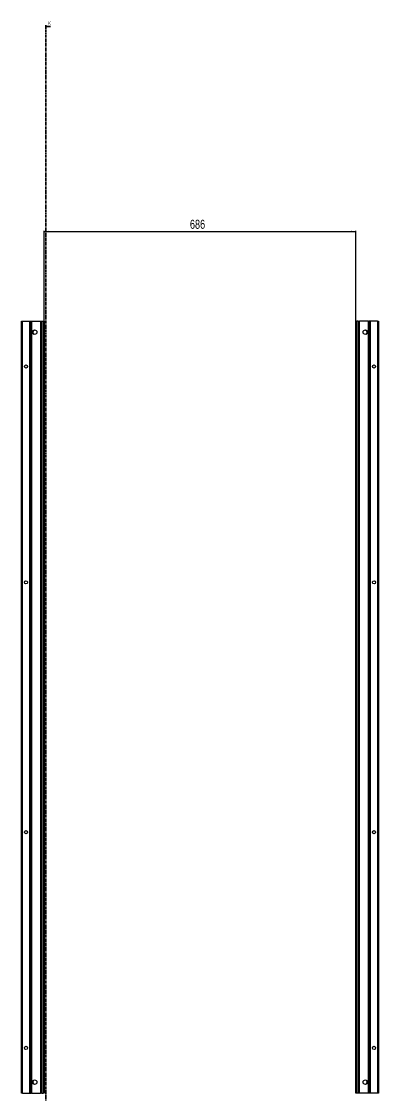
# Model space of a CAD drawing. Header units: millimetres. Extents: x -199 to 5573, y -2047 to 1507.
# Drawn here: x 2007 to 2793, y -857 to 1507 of the extents above; entities that cross this region are included whole.
import ezdxf

# ---------------------------------------------------------------- set-up
doc = ezdxf.new("R2010")
doc.units = ezdxf.units.MM
doc.linetypes.add('CENTER', pattern=[10.16, 6.35, -1.27, 1.27, -1.27])
doc.layers.add('FORMAT', color=7, linetype='Continuous')
doc.styles.add('SLDTEXTSTYLE0', font='TXT', dxfattribs={"width": 0.75})
doc.dimstyles.new('SLDDIMSTYLE0', dxfattribs={"dimtxt": 20, "dimasz": 10, "dimexe": 0, "dimexo": 0.0625, "dimgap": 5, "dimtad": 2, "dimdec": 1, "dimrnd": 1e-09, "dimzin": 12, "dimdsep": 46, "dimtxsty": 'SLDTEXTSTYLE0', "dimsah": 1, "dimcen": 0.09, "dimadec": 0, "dimazin": 3, "dimtfac": 1, "dimtofl": 0, "dimtmove": 0, "dimatfit": 3, "dimfxl": 0, "dimfrac": 2, "dimtolj": 1, "dimtzin": 12, "dimarcsym": 0})

# ---------------------------------------------------------------- blocks, each defined once
blk = doc.blocks.new('_D_4')
at = {"layer": 'FORMAT'}
for p, q in [((2057.1, 847.2), (2057.1, 1046)), ((2057.1, 1045), (2743.1, 1045)), ((2743.1, 847.2), (2743.1, 1046))]:
    blk.add_line(p, q, dxfattribs=at)
for points in [[(2057.1, 1045), (2067.1, 1043.5), (2067.1, 1046.5)], [(2743.1, 1045), (2733.1, 1046.5), (2733.1, 1043.5)]]:
    blk.add_solid(points, dxfattribs=at)
at = {"layer": 'FORMAT', "insert": (2377.9, 1070.8), "char_height": 20, "attachment_point": 1, "style": 'SLDTEXTSTYLE0'}
blk.add_mtext('686', dxfattribs=at)

msp = doc.modelspace()

# ---------------------------------------------------------------- linework, layer by layer
at = {"color": 7, "linetype": 'CENTER', "lineweight": 35}
msp.add_line((2060.78, 1499.09), (2060.78, -1103.67), dxfattribs=at)
at = {"color": 7, "linetype": 'Continuous', "lineweight": 35}
msp.add_line((2071.42, 1496.09), (2060.78, 1496.09), dxfattribs=at)
at = {"color": 7, "linetype": 'Continuous', "lineweight": 25}
for p, q in [((2007.35, -851.79), (2007.35, 847.21)), ((2007.35, 847.21), (2009.35, 847.21)), ((2009.35, 847.21), (2024.7, 847.21)), ((2024.7, 847.21), (2025.35, 847.21)), ((2025.35, 823.46), (2025.35, 847.21)), ((2025.35, 847.21), (2025.94, 847.21)), ((2025.94, 847.21), (2027.14, 847.21)), ((2027.14, 847.21), (2027.14, -851.79)), ((2027.14, 847.21), (2027.18, 847.21)), ((2027.18, 847.21), (2027.18, -851.79)), ((2027.18, 847.21), (2028.38, 847.21)), ((2028.38, 847.21), (2029.8, 847.21)), ((2029.8, 847.21), (2049.2, 847.21)), ((2035.4, 827.73), (2035.4, 828.14)), ((2049.2, 847.21), (2049.85, 847.21)), ((2049.85, -851.79), (2049.85, 847.21)), ((2049.85, 847.21), (2051.85, 847.21)), ((2051.85, 847.21), (2055.05, 847.21)), ((2055.05, 847.21), (2057.05, 847.21)), ((2057.05, 847.21), (2057.05, -851.79)), ((2743.05, -851.79), (2743.05, 847.21)), ((2743.05, 847.21), (2745.05, 847.21)), ((2748.25, 847.21), (2745.05, 847.21)), ((2748.25, 847.21), (2750.25, 847.21)), ((2750.25, 847.21), (2750.25, -851.79)), ((2750.25, 847.21), (2750.9, 847.21)), ((2770.3, 847.21), (2750.9, 847.21)), ((2764.7, 828.14), (2764.7, 827.73)), ((2770.3, 847.21), (2771.72, 847.21)), ((2772.92, 847.21), (2771.72, 847.21)), ((2772.92, -851.79), (2772.92, 847.21)), ((2772.96, 847.21), (2772.92, 847.21)), ((2772.96, -851.79), (2772.96, 847.21)), ((2774.16, 847.21), (2772.96, 847.21)), ((2774.16, 847.21), (2774.75, 847.21)), ((2774.75, 847.21), (2774.75, 823.46)), ((2774.75, 847.21), (2775.4, 847.21)), ((2790.75, 847.21), (2775.4, 847.21)), ((2790.75, 847.21), (2792.75, 847.21)), ((2792.75, 847.21), (2792.75, -851.79)), ((2025.41, 823.35), (2025.35, 823.46)), ((2025.35, 823.46), (2025.35, 821.96)), ((2025.35, 821.96), (2025.41, 822.06)), ((2025.35, 773.46), (2025.35, 821.96)), ((2025.41, 822.06), (2025.41, 823.35)), ((2774.75, 823.46), (2774.69, 823.35)), ((2774.69, 823.35), (2774.69, 822.06)), ((2774.69, 822.06), (2774.75, 821.96)), ((2774.75, 821.96), (2774.75, 823.46)), ((2774.75, 821.96), (2774.75, 773.46)), ((2025.41, 773.35), (2025.35, 773.46)), ((2025.35, 773.46), (2025.35, 771.96)), ((2025.35, 771.96), (2025.41, 772.06)), ((2025.35, 723.46), (2025.35, 771.96)), ((2025.41, 772.06), (2025.41, 773.35)), ((2774.75, 773.46), (2774.69, 773.35)), ((2774.69, 773.35), (2774.69, 772.06)), ((2774.69, 772.06), (2774.75, 771.96)), ((2774.75, 771.96), (2774.75, 773.46)), ((2774.75, 771.96), (2774.75, 723.46)), ((2025.41, 723.35), (2025.35, 723.46)), ((2025.35, 723.46), (2025.35, 721.96)), ((2025.35, 721.96), (2025.41, 722.06)), ((2025.35, 673.46), (2025.35, 721.96)), ((2025.41, 722.06), (2025.41, 723.35)), ((2774.75, 723.46), (2774.69, 723.35)), ((2774.69, 723.35), (2774.69, 722.06)), ((2774.69, 722.06), (2774.75, 721.96)), ((2774.75, 721.96), (2774.75, 723.46)), ((2774.75, 721.96), (2774.75, 673.46)), ((2025.41, 673.35), (2025.35, 673.46)), ((2025.35, 673.46), (2025.35, 671.96)), ((2025.35, 671.96), (2025.41, 672.06)), ((2025.35, 623.46), (2025.35, 671.96)), ((2025.41, 672.06), (2025.41, 673.35)), ((2774.75, 673.46), (2774.69, 673.35)), ((2774.69, 673.35), (2774.69, 672.06)), ((2774.69, 672.06), (2774.75, 671.96)), ((2774.75, 671.96), (2774.75, 673.46)), ((2774.75, 671.96), (2774.75, 623.46)), ((2025.41, 623.35), (2025.35, 623.46)), ((2025.35, 623.46), (2025.35, 621.96)), ((2025.35, 621.96), (2025.41, 622.06)), ((2025.35, 573.46), (2025.35, 621.96)), ((2025.41, 622.06), (2025.41, 623.35)), ((2774.75, 623.46), (2774.69, 623.35)), ((2774.69, 623.35), (2774.69, 622.06)), ((2774.69, 622.06), (2774.75, 621.96)), ((2774.75, 621.96), (2774.75, 623.46)), ((2774.75, 621.96), (2774.75, 573.46)), ((2025.41, 573.35), (2025.35, 573.46)), ((2025.35, 573.46), (2025.35, 571.96)), ((2025.35, 571.96), (2025.41, 572.06)), ((2025.35, 523.46), (2025.35, 571.96)), ((2025.41, 572.06), (2025.41, 573.35)), ((2774.75, 573.46), (2774.69, 573.35)), ((2774.69, 573.35), (2774.69, 572.06)), ((2774.69, 572.06), (2774.75, 571.96)), ((2774.75, 571.96), (2774.75, 573.46)), ((2774.75, 571.96), (2774.75, 523.46)), ((2025.41, 523.35), (2025.35, 523.46)), ((2025.35, 523.46), (2025.35, 521.96)), ((2025.35, 521.96), (2025.41, 522.06)), ((2025.35, 473.46), (2025.35, 521.96)), ((2025.41, 522.06), (2025.41, 523.35)), ((2774.75, 523.46), (2774.69, 523.35)), ((2774.69, 523.35), (2774.69, 522.06)), ((2774.69, 522.06), (2774.75, 521.96)), ((2774.75, 521.96), (2774.75, 523.46)), ((2774.75, 521.96), (2774.75, 473.46)), ((2025.41, 473.35), (2025.35, 473.46)), ((2025.35, 473.46), (2025.35, 471.96)), ((2025.41, 472.06), (2025.41, 473.35)), ((2774.75, 473.46), (2774.69, 473.35)), ((2774.69, 473.35), (2774.69, 472.06)), ((2774.75, 471.96), (2774.75, 473.46)), ((2025.35, 471.96), (2025.41, 472.06)), ((2025.35, 423.46), (2025.35, 471.96)), ((2774.69, 472.06), (2774.75, 471.96)), ((2774.75, 471.96), (2774.75, 423.46)), ((2025.41, 423.35), (2025.35, 423.46)), ((2025.35, 423.46), (2025.35, 421.96)), ((2025.35, 421.96), (2025.41, 422.06)), ((2025.35, 373.46), (2025.35, 421.96)), ((2025.41, 422.06), (2025.41, 423.35)), ((2774.75, 423.46), (2774.69, 423.35)), ((2774.69, 423.35), (2774.69, 422.06)), ((2774.69, 422.06), (2774.75, 421.96)), ((2774.75, 421.96), (2774.75, 423.46)), ((2774.75, 421.96), (2774.75, 373.46)), ((2025.41, 373.35), (2025.35, 373.46)), ((2025.35, 373.46), (2025.35, 371.96)), ((2025.35, 371.96), (2025.41, 372.06)), ((2025.35, 323.46), (2025.35, 371.96)), ((2025.41, 372.06), (2025.41, 373.35)), ((2774.75, 373.46), (2774.69, 373.35)), ((2774.69, 373.35), (2774.69, 372.06)), ((2774.69, 372.06), (2774.75, 371.96)), ((2774.75, 371.96), (2774.75, 373.46)), ((2774.75, 371.96), (2774.75, 323.46)), ((2025.41, 323.35), (2025.35, 323.46)), ((2025.35, 323.46), (2025.35, 321.96)), ((2025.35, 321.96), (2025.41, 322.06)), ((2025.35, 273.46), (2025.35, 321.96)), ((2025.41, 322.06), (2025.41, 323.35)), ((2774.75, 323.46), (2774.69, 323.35)), ((2774.69, 323.35), (2774.69, 322.06)), ((2774.69, 322.06), (2774.75, 321.96)), ((2774.75, 321.96), (2774.75, 323.46)), ((2774.75, 321.96), (2774.75, 273.46)), ((2025.41, 273.35), (2025.35, 273.46)), ((2025.35, 273.46), (2025.35, 271.96)), ((2025.35, 271.96), (2025.41, 272.06)), ((2025.35, 223.46), (2025.35, 271.96)), ((2025.41, 272.06), (2025.41, 273.35)), ((2774.75, 273.46), (2774.69, 273.35)), ((2774.69, 273.35), (2774.69, 272.06)), ((2774.69, 272.06), (2774.75, 271.96)), ((2774.75, 271.96), (2774.75, 273.46)), ((2774.75, 271.96), (2774.75, 223.46)), ((2025.41, 223.35), (2025.35, 223.46)), ((2025.35, 223.46), (2025.35, 221.96)), ((2025.35, 221.96), (2025.41, 222.06)), ((2025.35, 173.46), (2025.35, 221.96)), ((2025.41, 222.06), (2025.41, 223.35)), ((2774.75, 223.46), (2774.69, 223.35)), ((2774.69, 223.35), (2774.69, 222.06)), ((2774.69, 222.06), (2774.75, 221.96)), ((2774.75, 221.96), (2774.75, 223.46)), ((2774.75, 221.96), (2774.75, 173.46)), ((2025.41, 173.35), (2025.35, 173.46)), ((2025.35, 173.46), (2025.35, 171.96)), ((2025.35, 171.96), (2025.41, 172.06)), ((2025.35, 123.46), (2025.35, 171.96)), ((2025.41, 172.06), (2025.41, 173.35)), ((2774.75, 173.46), (2774.69, 173.35)), ((2774.69, 173.35), (2774.69, 172.06)), ((2774.69, 172.06), (2774.75, 171.96)), ((2774.75, 171.96), (2774.75, 173.46)), ((2774.75, 171.96), (2774.75, 123.46)), ((2025.41, 123.35), (2025.35, 123.46)), ((2025.35, 123.46), (2025.35, 121.96)), ((2025.35, 121.96), (2025.41, 122.06)), ((2025.35, 73.46), (2025.35, 121.96)), ((2025.41, 122.06), (2025.41, 123.35)), ((2774.75, 123.46), (2774.69, 123.35)), ((2774.69, 123.35), (2774.69, 122.06)), ((2774.69, 122.06), (2774.75, 121.96)), ((2774.75, 121.96), (2774.75, 123.46)), ((2774.75, 121.96), (2774.75, 73.46)), ((2025.41, 73.35), (2025.35, 73.46)), ((2025.35, 73.46), (2025.35, 71.96)), ((2025.35, 71.96), (2025.41, 72.06)), ((2025.35, 23.46), (2025.35, 71.96)), ((2025.41, 72.06), (2025.41, 73.35)), ((2774.75, 73.46), (2774.69, 73.35)), ((2774.69, 73.35), (2774.69, 72.06)), ((2774.69, 72.06), (2774.75, 71.96)), ((2774.75, 71.96), (2774.75, 73.46)), ((2774.75, 71.96), (2774.75, 23.46)), ((2025.41, 23.35), (2025.35, 23.46)), ((2025.35, 23.46), (2025.35, 21.96)), ((2025.35, 21.96), (2025.41, 22.06)), ((2025.35, -26.54), (2025.35, 21.96)), ((2025.41, 22.06), (2025.41, 23.35)), ((2774.75, 23.46), (2774.69, 23.35)), ((2774.69, 23.35), (2774.69, 22.06)), ((2774.69, 22.06), (2774.75, 21.96)), ((2774.75, 21.96), (2774.75, 23.46)), ((2774.75, 21.96), (2774.75, -26.54)), ((2025.41, -26.65), (2025.35, -26.54)), ((2025.35, -26.54), (2025.35, -28.04)), ((2025.35, -28.04), (2025.41, -27.94)), ((2025.35, -76.54), (2025.35, -28.04)), ((2025.41, -27.94), (2025.41, -26.65)), ((2774.75, -26.54), (2774.69, -26.65)), ((2774.69, -26.65), (2774.69, -27.94)), ((2774.69, -27.94), (2774.75, -28.04)), ((2774.75, -28.04), (2774.75, -26.54)), ((2774.75, -28.04), (2774.75, -76.54)), ((2025.41, -76.65), (2025.35, -76.54)), ((2025.35, -76.54), (2025.35, -78.04)), ((2025.35, -78.04), (2025.41, -77.94)), ((2025.35, -126.54), (2025.35, -78.04)), ((2025.41, -77.94), (2025.41, -76.65)), ((2774.75, -76.54), (2774.69, -76.65)), ((2774.69, -76.65), (2774.69, -77.94)), ((2774.69, -77.94), (2774.75, -78.04)), ((2774.75, -78.04), (2774.75, -76.54)), ((2774.75, -78.04), (2774.75, -126.54)), ((2025.41, -126.65), (2025.35, -126.54)), ((2025.35, -126.54), (2025.35, -128.04)), ((2025.35, -128.04), (2025.41, -127.94)), ((2025.35, -176.54), (2025.35, -128.04)), ((2025.41, -127.94), (2025.41, -126.65)), ((2774.75, -126.54), (2774.69, -126.65)), ((2774.69, -126.65), (2774.69, -127.94)), ((2774.69, -127.94), (2774.75, -128.04)), ((2774.75, -128.04), (2774.75, -126.54)), ((2774.75, -128.04), (2774.75, -176.54)), ((2025.41, -176.65), (2025.35, -176.54)), ((2025.35, -176.54), (2025.35, -178.04)), ((2025.35, -178.04), (2025.41, -177.94)), ((2025.35, -226.54), (2025.35, -178.04)), ((2025.41, -177.94), (2025.41, -176.65)), ((2774.75, -176.54), (2774.69, -176.65)), ((2774.69, -176.65), (2774.69, -177.94)), ((2774.69, -177.94), (2774.75, -178.04)), ((2774.75, -178.04), (2774.75, -176.54)), ((2774.75, -178.04), (2774.75, -226.54)), ((2025.41, -226.65), (2025.35, -226.54)), ((2025.35, -226.54), (2025.35, -228.04)), ((2025.35, -228.04), (2025.41, -227.94)), ((2025.35, -276.54), (2025.35, -228.04)), ((2025.41, -227.94), (2025.41, -226.65)), ((2774.75, -226.54), (2774.69, -226.65)), ((2774.69, -226.65), (2774.69, -227.94)), ((2774.69, -227.94), (2774.75, -228.04)), ((2774.75, -228.04), (2774.75, -226.54)), ((2774.75, -228.04), (2774.75, -276.54)), ((2025.41, -276.65), (2025.35, -276.54)), ((2025.35, -276.54), (2025.35, -278.04)), ((2025.35, -278.04), (2025.41, -277.94)), ((2025.35, -326.54), (2025.35, -278.04)), ((2025.41, -277.94), (2025.41, -276.65)), ((2774.75, -276.54), (2774.69, -276.65)), ((2774.69, -276.65), (2774.69, -277.94)), ((2774.69, -277.94), (2774.75, -278.04)), ((2774.75, -278.04), (2774.75, -276.54)), ((2774.75, -278.04), (2774.75, -326.54)), ((2025.41, -326.65), (2025.35, -326.54)), ((2025.35, -326.54), (2025.35, -328.04)), ((2025.35, -328.04), (2025.41, -327.94)), ((2025.35, -376.54), (2025.35, -328.04)), ((2025.41, -327.94), (2025.41, -326.65)), ((2774.75, -326.54), (2774.69, -326.65)), ((2774.69, -326.65), (2774.69, -327.94)), ((2774.69, -327.94), (2774.75, -328.04)), ((2774.75, -328.04), (2774.75, -326.54)), ((2774.75, -328.04), (2774.75, -376.54)), ((2025.41, -376.65), (2025.35, -376.54)), ((2025.35, -376.54), (2025.35, -378.04)), ((2025.35, -378.04), (2025.41, -377.94)), ((2025.35, -426.54), (2025.35, -378.04)), ((2025.41, -377.94), (2025.41, -376.65)), ((2774.75, -376.54), (2774.69, -376.65)), ((2774.69, -376.65), (2774.69, -377.94)), ((2774.69, -377.94), (2774.75, -378.04)), ((2774.75, -378.04), (2774.75, -376.54)), ((2774.75, -378.04), (2774.75, -426.54)), ((2025.41, -426.65), (2025.35, -426.54)), ((2025.35, -426.54), (2025.35, -428.04)), ((2025.35, -428.04), (2025.41, -427.94)), ((2025.35, -476.54), (2025.35, -428.04)), ((2025.41, -427.94), (2025.41, -426.65)), ((2774.75, -426.54), (2774.69, -426.65)), ((2774.69, -426.65), (2774.69, -427.94)), ((2774.69, -427.94), (2774.75, -428.04)), ((2774.75, -428.04), (2774.75, -426.54)), ((2774.75, -428.04), (2774.75, -476.54)), ((2025.41, -476.65), (2025.35, -476.54)), ((2025.35, -476.54), (2025.35, -478.04)), ((2025.35, -478.04), (2025.41, -477.94)), ((2025.35, -526.54), (2025.35, -478.04)), ((2025.41, -477.94), (2025.41, -476.65)), ((2774.75, -476.54), (2774.69, -476.65)), ((2774.69, -476.65), (2774.69, -477.94)), ((2774.69, -477.94), (2774.75, -478.04)), ((2774.75, -478.04), (2774.75, -476.54)), ((2774.75, -478.04), (2774.75, -526.54)), ((2025.41, -526.65), (2025.35, -526.54)), ((2025.35, -526.54), (2025.35, -528.04)), ((2025.35, -528.04), (2025.41, -527.94)), ((2025.35, -576.54), (2025.35, -528.04)), ((2025.41, -527.94), (2025.41, -526.65)), ((2774.75, -526.54), (2774.69, -526.65)), ((2774.69, -526.65), (2774.69, -527.94)), ((2774.69, -527.94), (2774.75, -528.04)), ((2774.75, -528.04), (2774.75, -526.54)), ((2774.75, -528.04), (2774.75, -576.54)), ((2025.41, -576.65), (2025.35, -576.54)), ((2025.35, -576.54), (2025.35, -578.04)), ((2025.35, -578.04), (2025.41, -577.94)), ((2025.35, -626.54), (2025.35, -578.04)), ((2025.41, -577.94), (2025.41, -576.65)), ((2774.75, -576.54), (2774.69, -576.65)), ((2774.69, -576.65), (2774.69, -577.94)), ((2774.69, -577.94), (2774.75, -578.04)), ((2774.75, -578.04), (2774.75, -576.54)), ((2774.75, -578.04), (2774.75, -626.54)), ((2025.41, -626.65), (2025.35, -626.54)), ((2025.35, -626.54), (2025.35, -628.04)), ((2025.35, -628.04), (2025.41, -627.94)), ((2025.35, -676.54), (2025.35, -628.04)), ((2025.41, -627.94), (2025.41, -626.65)), ((2774.75, -626.54), (2774.69, -626.65)), ((2774.69, -626.65), (2774.69, -627.94)), ((2774.69, -627.94), (2774.75, -628.04)), ((2774.75, -628.04), (2774.75, -626.54)), ((2774.75, -628.04), (2774.75, -676.54)), ((2025.41, -676.65), (2025.35, -676.54)), ((2025.35, -676.54), (2025.35, -678.04)), ((2025.35, -678.04), (2025.41, -677.94)), ((2025.35, -726.54), (2025.35, -678.04)), ((2025.41, -677.94), (2025.41, -676.65)), ((2774.75, -676.54), (2774.69, -676.65)), ((2774.69, -676.65), (2774.69, -677.94)), ((2774.69, -677.94), (2774.75, -678.04)), ((2774.75, -678.04), (2774.75, -676.54)), ((2774.75, -678.04), (2774.75, -726.54)), ((2025.41, -726.65), (2025.35, -726.54)), ((2025.35, -726.54), (2025.35, -728.04)), ((2025.35, -728.04), (2025.41, -727.94)), ((2025.35, -776.54), (2025.35, -728.04)), ((2025.41, -727.94), (2025.41, -726.65)), ((2774.75, -726.54), (2774.69, -726.65)), ((2774.69, -726.65), (2774.69, -727.94)), ((2774.69, -727.94), (2774.75, -728.04)), ((2774.75, -728.04), (2774.75, -726.54)), ((2774.75, -728.04), (2774.75, -776.54)), ((2025.41, -776.65), (2025.35, -776.54)), ((2025.35, -776.54), (2025.35, -778.04)), ((2025.35, -778.04), (2025.41, -777.94)), ((2025.35, -826.54), (2025.35, -778.04)), ((2025.41, -777.94), (2025.41, -776.65)), ((2774.75, -776.54), (2774.69, -776.65)), ((2774.69, -776.65), (2774.69, -777.94)), ((2774.69, -777.94), (2774.75, -778.04)), ((2774.75, -778.04), (2774.75, -776.54)), ((2774.75, -778.04), (2774.75, -826.54)), ((2025.41, -826.65), (2025.35, -826.54)), ((2025.35, -826.54), (2025.35, -828.04)), ((2025.41, -827.94), (2025.41, -826.65)), ((2774.75, -826.54), (2774.69, -826.65)), ((2774.69, -826.65), (2774.69, -827.94)), ((2774.75, -828.04), (2774.75, -826.54)), ((2025.35, -828.04), (2025.41, -827.94)), ((2025.35, -851.79), (2025.35, -828.04)), ((2035.4, -832.73), (2035.4, -832.32)), ((2764.7, -832.32), (2764.7, -832.73)), ((2774.69, -827.94), (2774.75, -828.04)), ((2774.75, -828.04), (2774.75, -851.79)), ((2009.35, -851.79), (2007.35, -851.79)), ((2009.35, -851.79), (2024.7, -851.79)), ((2025.35, -851.79), (2024.7, -851.79)), ((2025.94, -851.79), (2025.35, -851.79)), ((2025.94, -851.79), (2027.14, -851.79)), ((2027.14, -851.79), (2027.18, -851.79)), ((2027.18, -851.79), (2028.38, -851.79)), ((2029.8, -851.79), (2028.38, -851.79)), ((2029.8, -851.79), (2049.2, -851.79)), ((2049.85, -851.79), (2049.2, -851.79)), ((2051.85, -851.79), (2049.85, -851.79)), ((2051.85, -851.79), (2055.05, -851.79)), ((2057.05, -851.79), (2055.05, -851.79)), ((2745.05, -851.79), (2743.05, -851.79)), ((2748.25, -851.79), (2745.05, -851.79)), ((2750.25, -851.79), (2748.25, -851.79)), ((2750.9, -851.79), (2750.25, -851.79)), ((2770.3, -851.79), (2750.9, -851.79)), ((2771.72, -851.79), (2770.3, -851.79)), ((2772.92, -851.79), (2771.72, -851.79)), ((2772.96, -851.79), (2772.92, -851.79)), ((2774.16, -851.79), (2772.96, -851.79)), ((2774.75, -851.79), (2774.16, -851.79)), ((2775.4, -851.79), (2774.75, -851.79)), ((2790.75, -851.79), (2775.4, -851.79)), ((2792.75, -851.79), (2790.75, -851.79))]:
    msp.add_line(p, q, dxfattribs=at)
at = {"color": 8, "linetype": 'Continuous', "lineweight": 18}
for p, q in [((2009.35, 847.21), (2009.35, -851.79)), ((2024.7, -851.79), (2024.7, 847.21)), ((2025.94, 847.21), (2025.94, -851.79)), ((2028.38, -851.79), (2028.38, 847.21)), ((2029.8, 847.21), (2029.8, -851.79)), ((2049.2, -851.79), (2049.2, 847.21)), ((2051.85, 847.21), (2051.85, -851.79)), ((2055.05, -851.79), (2055.05, 847.21)), ((2745.05, 847.21), (2745.05, -851.79)), ((2748.25, -851.79), (2748.25, 847.21)), ((2750.9, 847.21), (2750.9, -851.79)), ((2770.3, -851.79), (2770.3, 847.21)), ((2771.72, 847.21), (2771.72, -851.79)), ((2774.16, -851.79), (2774.16, 847.21)), ((2775.4, 847.21), (2775.4, -851.79)), ((2790.75, -851.79), (2790.75, 847.21))]:
    msp.add_line(p, q, dxfattribs=at)
at = {"color": 7, "linetype": 'Continuous', "lineweight": 25}
for centre, radius in [((2036.2, 823.21), 5), ((2763.9, 823.21), 5), ((2017.25, 747.71), 3.5), ((2782.85, 747.71), 3.5), ((2017.25, 272.71), 3.5), ((2782.85, 272.71), 3.5), ((2017.25, -277.29), 3.5), ((2782.85, -277.29), 3.5), ((2017.25, -752.29), 3.5), ((2782.85, -752.29), 3.5), ((2036.2, -827.79), 5), ((2763.9, -827.79), 5)]:
    msp.add_circle(centre, radius, dxfattribs=at)
for centre, radius, start, end in [((2034.9, 827.73), 0.5, 299.14074, 0), ((2765.2, 827.73), 0.5, 180, 240.85926), ((2037.7, 822.71), 5.25, 119.14074, 233.81086), ((2762.4, 822.71), 5.25, 306.18906, 60.85926), ((2037.7, -827.29), 5.25, 126.18914, 240.85926), ((2762.4, -827.29), 5.25, 299.14074, 53.81085), ((2034.9, -832.32), 0.5, 0, 60.85926), ((2765.2, -832.32), 0.5, 119.14074, 180)]:
    msp.add_arc(centre, radius, start, end, dxfattribs=at)
at = {"color": 7, "linetype": 'Continuous', "lineweight": 35}
msp.add_solid([(2060.78, 1496.09), (2067.78, 1494.97), (2067.78, 1497.21)], dxfattribs=at)

# ---------------------------------------------------------------- texts
at = {"color": 7, "linetype": 'Continuous', "insert": (2065.9, 1507.19), "char_height": 7, "attachment_point": 1, "style": 'SLDTEXTSTYLE0'}
msp.add_mtext('K', dxfattribs=at)

# ---------------------------------------------------------------- dimensions: what is measured, and where the dimension line sits
at = {"layer": 'FORMAT'}
dim = msp.add_linear_dim(base=(2743.05, 1045), p1=(2057.05, 847.21), p2=(2743.05, 847.21), angle=0, dimstyle='SLDDIMSTYLE0', dxfattribs=at)
dim.commit()
dim.dimension.update_dxf_attribs({"geometry": '_D_4', "text_midpoint": (2400.05, 1045), "dimtype": 160})

doc.saveas('drawing.dxf')
